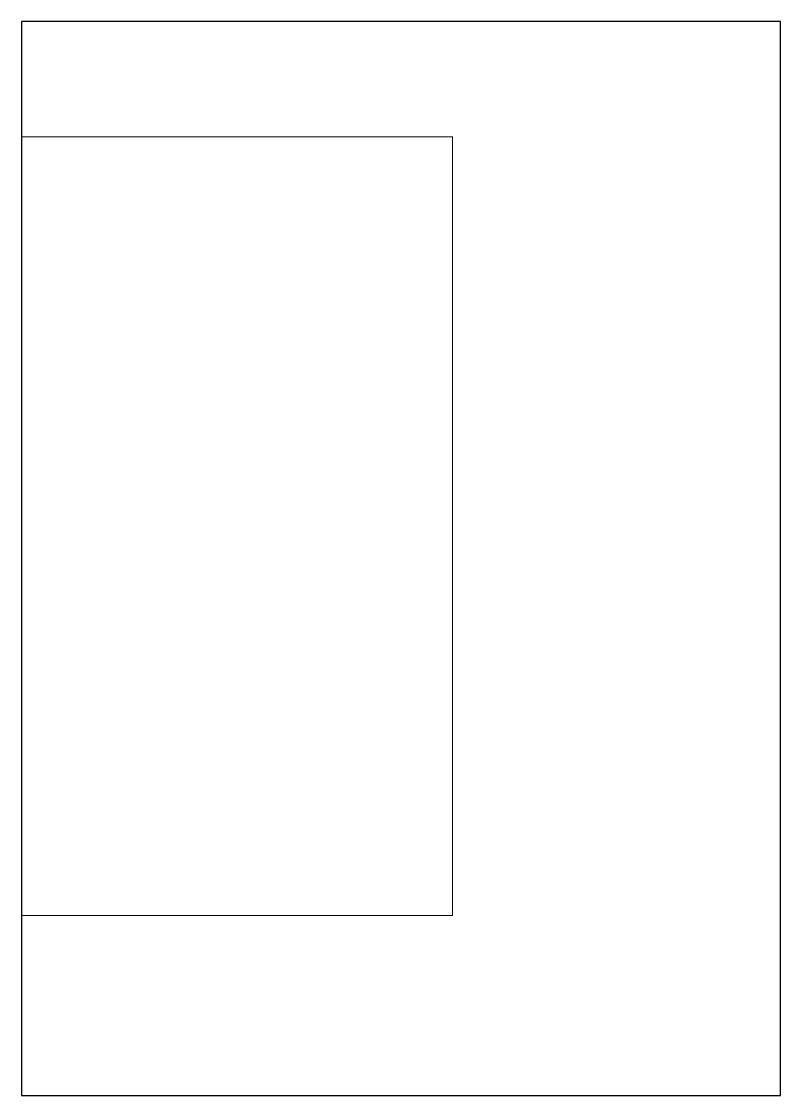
# Paper-space layout 'Layout1' of a CAD drawing. Header units: millimetres. Extents: x 791 to 1385, y -151 to 690.
import ezdxf

# ---------------------------------------------------------------- set-up
doc = ezdxf.new("R2010")
doc.units = ezdxf.units.MM
doc.layers.add('M-HVAC ELLIPTICAL DUCT', color=6, linetype='Continuous')
doc.layers.add('M-HVAC VRV PIPE', color=152, linetype='Continuous')

psp = doc.layouts.get("Layout1")

# ---------------------------------------------------------------- linework, layer by layer
at = {"layer": 'M-HVAC ELLIPTICAL DUCT', "color": 7, "linetype": 'Continuous'}
psp.add_lwpolyline([(791.25, 690.32), (791.25, -150.68), (1385.25, -150.68), (1385.25, 690.32)], close=True, dxfattribs=at)

# ---------------------------------------------------------------- viewports
at = {"layer": 'M-HVAC VRV PIPE', "color": 76, "linetype": 'Continuous', "view_target_point": (-91075944500.24, 0)}
psp.add_viewport(center=(959.87, 295.2), size=(337.25, 609.638), view_center_point=(91076212442.79, 102578.47), view_height=60963.778, dxfattribs=at)

doc.saveas('drawing.dxf')
